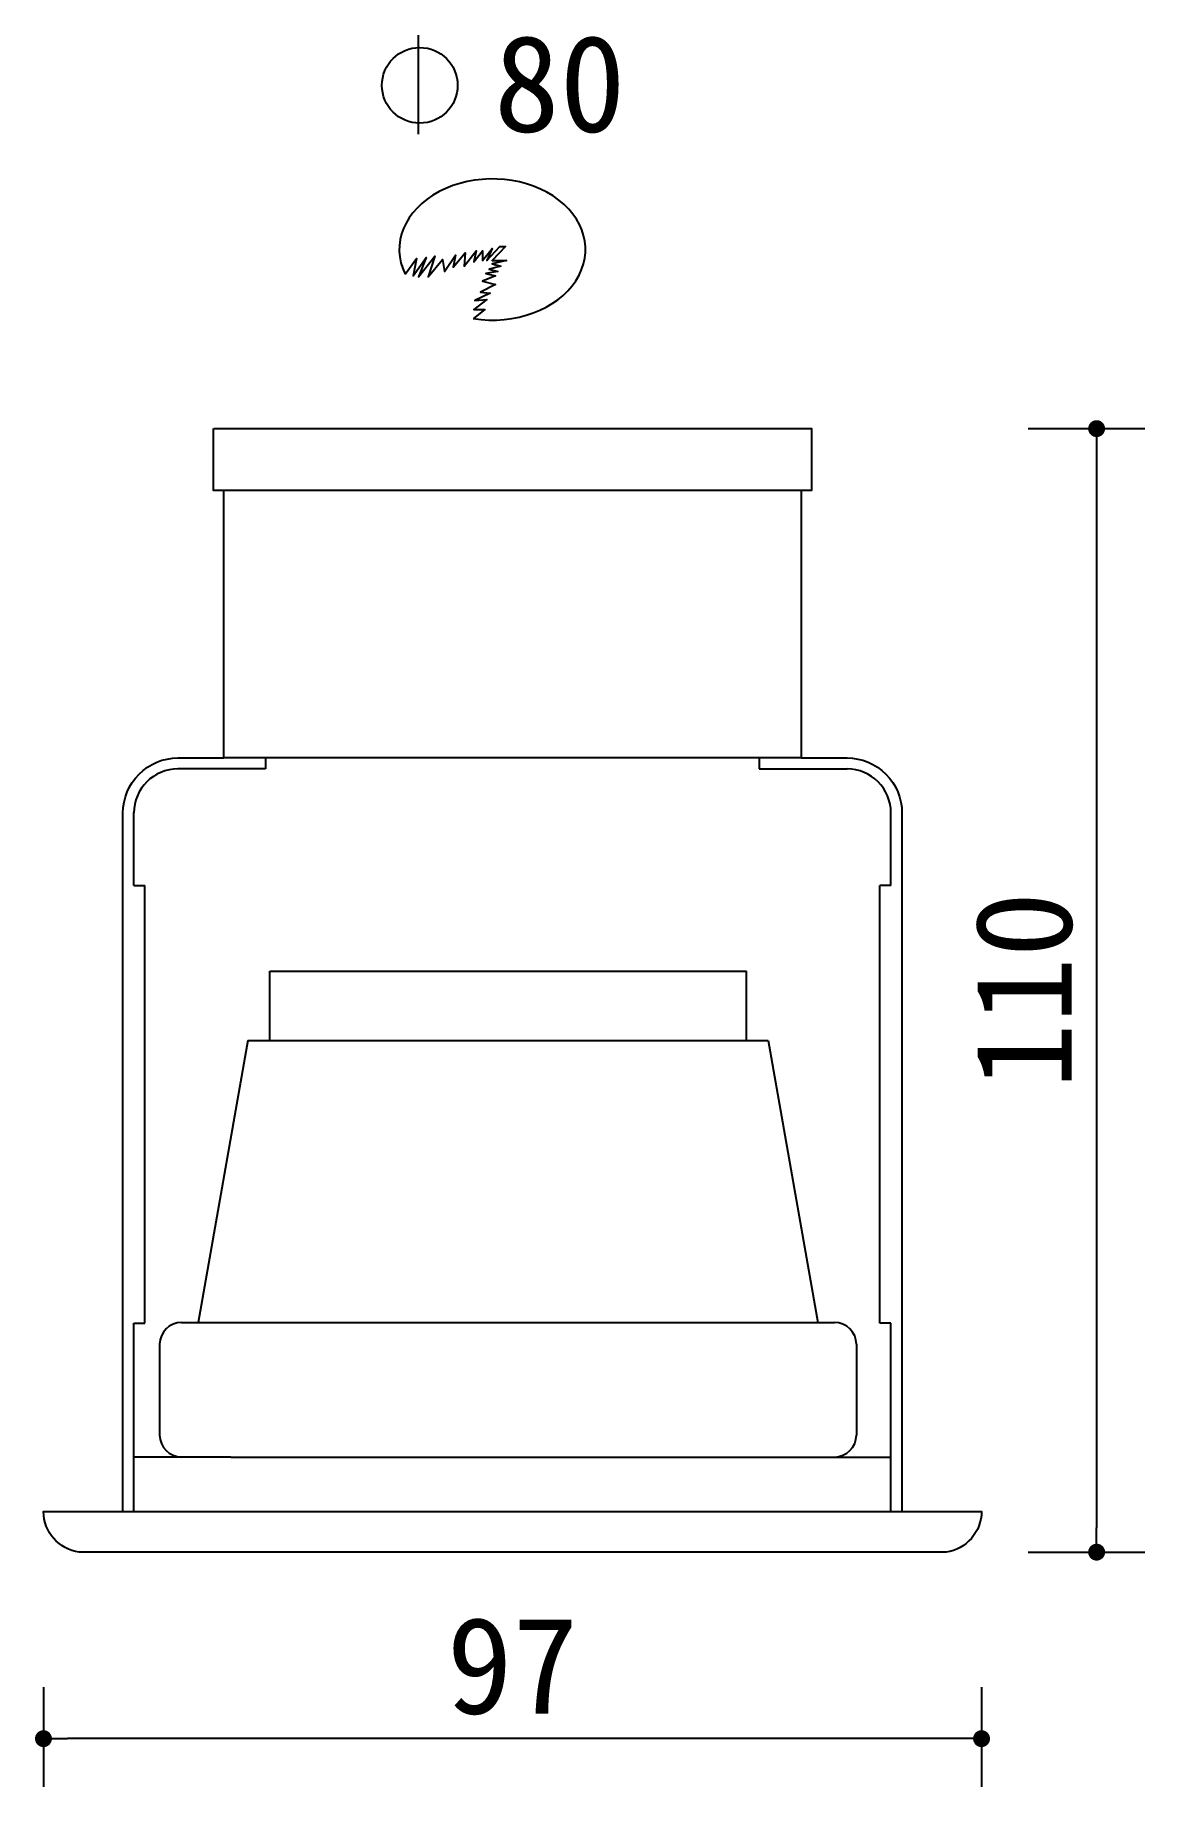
# Model space of a CAD drawing. Extents: x 49 to 164, y 544 to 725.
import ezdxf

# ---------------------------------------------------------------- set-up
doc = ezdxf.new("R2010")
doc.units = 0
doc.header["$MEASUREMENT"] = 0
doc.layers.get('0').update_dxf_attribs({"linetype": 'CONTINUOUS'})
doc.layers.get('DEFPOINTS').update_dxf_attribs({"linetype": 'CONTINUOUS'})
for name, color, linetype in [('3', 3, 'CONTINUOUS'), ('4', 4, 'CONTINUOUS'), ('7', 7, 'CONTINUOUS'), ('DIM', 3, 'CONTINUOUS'), ('TEXT', 3, 'CONTINUOUS')]:
    doc.layers.add(name, color=color, linetype=linetype)
doc.styles.add('HZ', font='')
doc.styles.get("Standard").update_dxf_attribs({"font": 'txt.shx', "bigfont": 'bigfont.shx'})
doc.styles.get('HZ').set_extended_font_data('仿宋_GB2312')
doc.dimstyles.get("Standard").update_dxf_attribs({"dimtxt": 0.18, "dimasz": 0.18, "dimexe": 0.18, "dimexo": 0.0625, "dimgap": 0.09, "dimtad": 0, "dimtih": 1, "dimtoh": 1, "dimdec": 4, "dimzin": 0, "dimtxsty": 'STANDARD', "dimcen": 0.09, "dimazin": 3, "dimtfac": 1, "dimtdec": 4, "dimtofl": 0, "dimtmove": 0, "dimatfit": 3, "dimtolj": 1, "dimtzin": 0})

# ---------------------------------------------------------------- blocks, each defined once
blk = doc.blocks.new('_DOT')
at = {"color": 0, "linetype": 'BYBLOCK'}
blk.add_line((-0.35, 0), (-1, 0), dxfattribs=at)
at = {"color": 0, "linetype": 'BYBLOCK', "const_width": 0.35}
blk.add_lwpolyline([(-0.175, 0, 1), (0.175, 0, 1)], format="xyb", close=True, dxfattribs=at)
blk = doc.blocks.new('*D4')
at = {"linetype": 'BYBLOCK'}
for p, q in [((152.01, 684.01), (164.09, 684.01)), ((159.09, 681.51), (159.09, 570.3)), ((152.01, 567.8), (164.09, 567.8))]:
    blk.add_line(p, q, dxfattribs=at)
at = {"layer": 'DEFPOINTS', "color": 0, "linetype": 'BYBLOCK'}
for p in [(147.01, 684.01), (147.01, 567.8), (159.09, 567.8)]:
    blk.add_point(p, dxfattribs=at)
at = {"linetype": 'BYBLOCK', "xscale": 2.5, "yscale": 2.5, "zscale": 2.5}
for p, rotation in [((159.09, 684.01), 90), ((159.09, 567.8), 270)]:
    blk.add_blockref('_DOT', p, dxfattribs=dict(at, rotation=rotation))
at = {"linetype": 'BYBLOCK', "insert": (151.59, 625.91), "char_height": 10, "attachment_point": 5, "rotation": 90, "style": 'HZ'}
blk.add_mtext('\\A1;110', dxfattribs=at)
blk = doc.blocks.new('*D3')
at = {"linetype": 'BYBLOCK'}
for p, q in [((50.19, 553.82), (50.19, 543.51)), ((147.19, 553.82), (147.19, 543.51)), ((144.69, 548.51), (52.69, 548.51))]:
    blk.add_line(p, q, dxfattribs=at)
at = {"layer": 'DEFPOINTS', "color": 0, "linetype": 'BYBLOCK'}
for p in [(50.19, 558.82), (147.19, 558.82), (50.19, 548.51)]:
    blk.add_point(p, dxfattribs=at)
at = {"linetype": 'BYBLOCK', "xscale": 2.5, "yscale": 2.5, "zscale": 2.5, "rotation": 180}
blk.add_blockref('_DOT', (50.19, 548.51), dxfattribs=at)
at = {"linetype": 'BYBLOCK', "xscale": 2.5, "yscale": 2.5, "zscale": 2.5}
blk.add_blockref('_DOT', (147.19, 548.51), dxfattribs=at)
at = {"linetype": 'BYBLOCK', "insert": (98.69, 556.01), "char_height": 10, "attachment_point": 5, "style": 'HZ'}
blk.add_mtext('\\A1;97', dxfattribs=at)

msp = doc.modelspace()

# ---------------------------------------------------------------- linework, layer by layer
at = {"layer": '3'}
for p, q in [((88.92, 724.72), (88.92, 714.48)), ((128.54, 677.6), (68.83, 677.6)), ((73.16, 648.81), (64.09, 648.81)), ((128.54, 649.95), (68.83, 649.95)), ((73.16, 649.95), (73.16, 648.81)), ((124.2, 649.95), (124.2, 648.81)), ((124.2, 648.81), (133.28, 648.81)), ((59.54, 636.76), (59.54, 644.29)), ((137.82, 636.76), (137.82, 644.29)), ((59.54, 636.76), (60.68, 636.76)), ((60.68, 591.5), (60.68, 636.76)), ((137.82, 636.76), (136.69, 636.76)), ((136.69, 591.5), (136.69, 636.76)), ((73.58, 620.74), (73.58, 627.88)), ((122.87, 620.74), (122.87, 627.88)), ((71.31, 620.74), (66.18, 591.57)), ((125.14, 620.74), (130.27, 591.57)), ((59.54, 572), (59.54, 591.5)), ((59.54, 591.5), (60.68, 591.5)), ((137.82, 591.5), (136.69, 591.5)), ((137.82, 572), (137.82, 591.5)), ((62.2, 589.3), (62.2, 579.91)), ((134.25, 589.3), (134.25, 579.91)), ((69.58, 577.64), (59.54, 577.64))]:
    msp.add_line(p, q, dxfattribs=at)
msp.add_lwpolyline([(87.59, 699.99), (88.75, 701.62), (88.41, 699.83), (89.76, 701.73), (88.97, 699.71), (90.65, 701.84), (89.98, 699.71), (91.44, 701.51), (91.66, 700.27), (92.79, 701.96), (92.56, 700.72), (93.8, 702.18), (93.69, 700.83), (94.92, 702.4), (94.7, 701.28), (95.59, 702.4), (95.59, 701.4), (96.6, 702.63), (96.04, 701.4), (97.39, 702.85), (97.95, 702.85), (96.6, 701.4), (98.06, 701.4), (96.6, 701.06), (97.5, 700.83), (96.27, 700.5), (97.16, 700.27), (95.93, 700.05), (96.94, 699.83), (95.59, 699.26), (96.94, 698.93), (95.37, 698.14), (96.38, 698.03), (94.81, 697.25), (96.04, 697.36), (94.7, 696.35), (95.82, 696.35), (94.64, 695.39)], dxfattribs=at)
msp.add_circle((89.1, 719.52), 3.91, dxfattribs=at)
for centre, radius, start, end in [((64.09, 644.27), 4.54, 90, 180), ((133.28, 644.27), 4.54, 0, 90), ((64.47, 589.3), 2.27, 90, 180), ((131.98, 589.3), 2.27, 0, 90), ((64.47, 579.91), 2.27, 180, 270), ((131.98, 579.91), 2.27, 270, 360)]:
    msp.add_arc(centre, radius, start, end, dxfattribs=at)
msp.add_ellipse((96.61, 702.54), major_axis=(9.63, 0), ratio=0.758153, start_param=4.506112, end_param=9.781472, dxfattribs=at)
at = {"layer": '4'}
msp.add_lwpolyline([(67.8, 684.01), (129.61, 684.01), (129.61, 677.6), (128.54, 677.6), (128.54, 649.95), (133.28, 649.95, -0.414214), (138.96, 644.27), (138.96, 572), (147.19, 572, -0.36971), (143.54, 567.8), (53.89, 567.8, -0.372577), (50.19, 572), (58.41, 572), (58.41, 644.27, -0.414214), (64.09, 649.95), (68.83, 649.95), (68.83, 677.6), (67.76, 677.6), (67.76, 684.01)], format="xyb", dxfattribs=at)
at = {"layer": '7'}
for p, q in [((73.58, 627.88), (122.87, 627.88)), ((71.31, 620.74), (125.14, 620.74)), ((64.47, 591.57), (131.98, 591.57)), ((69.58, 577.64), (137.82, 577.64)), ((58.41, 572), (138.96, 572))]:
    msp.add_line(p, q, dxfattribs=at)

# ---------------------------------------------------------------- texts
at = {"layer": 'TEXT', "style": 'HZ'}
msp.add_text('80', height=10, dxfattribs=at).set_placement((96.77, 714.71))

# ---------------------------------------------------------------- dimensions: what is measured, and where the dimension line sits
at = {"layer": 'DIM'}
dim = msp.add_linear_dim(base=(159.09, 567.8), p1=(147.01, 684.01), p2=(147.01, 567.8), angle=90, text='110', dimstyle='STANDARD', override={"dimscale": 5, "dimtxt": 2, "dimasz": 0.5, "dimexe": 1, "dimexo": 1, "dimgap": 0.5, "dimtad": 1, "dimtih": 0, "dimtoh": 0, "dimdec": 0, "dimtxsty": 'HZ', "dimblk1": 'DOT', "dimblk2": 'DOT', "dimsah": 1, "dimcen": 0, "dimclrd": 256, "dimclre": 256, "dimclrt": 256, "dimtfac": 0.5, "dimtdec": 0, "dimtofl": 1}, dxfattribs=at)
dim.commit()
dim.dimension.update_dxf_attribs({"geometry": '*D4', "text_midpoint": (151.59, 625.91)})
dim = msp.add_linear_dim(base=(50.19, 548.51), p1=(147.19, 558.82), p2=(50.19, 558.82), text='97', dimstyle='STANDARD', override={"dimscale": 5, "dimtxt": 2, "dimasz": 0.5, "dimexe": 1, "dimexo": 1, "dimgap": 0.5, "dimtad": 1, "dimtih": 0, "dimtoh": 0, "dimdec": 0, "dimtxsty": 'HZ', "dimblk1": 'DOT', "dimblk2": 'DOT', "dimsah": 1, "dimcen": 0, "dimclrd": 256, "dimclre": 256, "dimclrt": 256, "dimtfac": 0.5, "dimtdec": 0, "dimtofl": 1}, dxfattribs=at)
dim.commit()
dim.dimension.update_dxf_attribs({"geometry": '*D3', "text_midpoint": (98.69, 556.01)})

doc.saveas('drawing.dxf')
